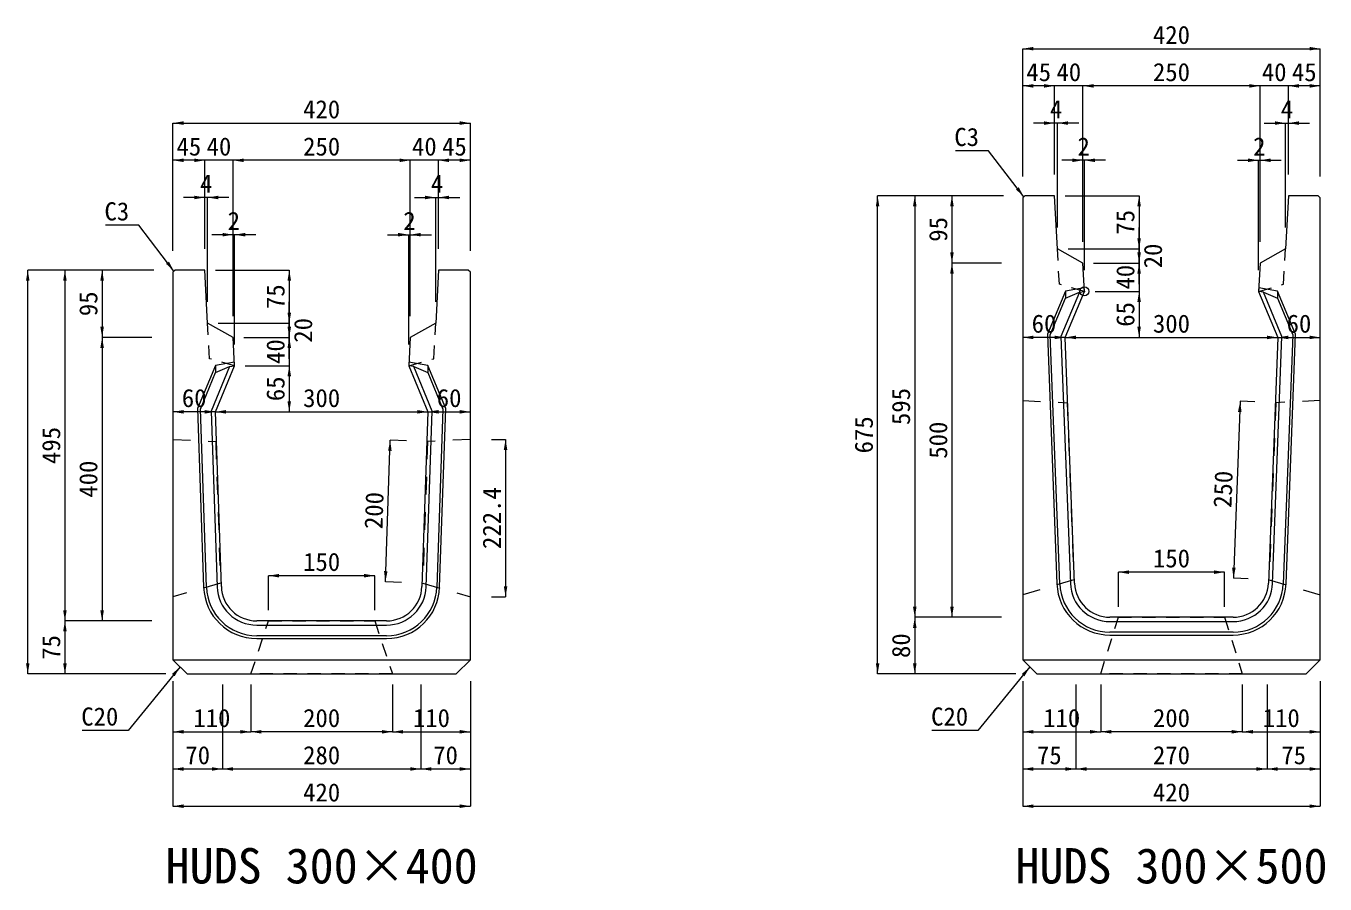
# Model space of a CAD drawing. Units: millimetres at full size. Extents: x 127218 to 153459, y 69919 to 78768.
# Drawn here: x 130361 to 132195, y 74377 to 75588 of the extents above; entities that cross this region are included whole.
import ezdxf
from ezdxf.enums import TextEntityAlignment as Align

# ---------------------------------------------------------------- set-up
doc = ezdxf.new("R2010")
doc.units = ezdxf.units.MM
doc.header["$LTSCALE"] = 25
doc.header["$PDMODE"] = 32
doc.header["$PDSIZE"] = 12.5
doc.linetypes.add('USER1', pattern=[2, 1, -1])
doc.linetypes.add('USER2', pattern=[1.35, 0.75, -0.6])
for name, color, linetype, lineweight in [('0_2', 7, 'USER1', 9), ('寸法線', 7, 'Continuous', 9), ('引出線', 4, 'Continuous', 9), ('本体', 2, 'Continuous', 13), ('目地', 102, 'Continuous', 5)]:
    doc.layers.add(name, color=color, linetype=linetype, lineweight=lineweight)
doc.layers.add('文字', color=7, linetype='Continuous')
doc.styles.add('ＭＳ ゴシック', font='')
doc.styles.get('ＭＳ ゴシック').set_extended_font_data('MS Gothic')

# ---------------------------------------------------------------- blocks, each defined once
blk = doc.blocks.new('filled_arrow')
at = {"color": 0, "linetype": 'Continuous', "lineweight": -2}
blk.add_solid([(7.5, 1.25), (0, 0), (7.5, -1.25)], dxfattribs=at)

msp = doc.modelspace()

# ---------------------------------------------------------------- linework, layer by layer
at = {"layer": '0_2'}
for p, q in [((131768.5, 75059.21), (131830.99, 75056.38)), ((132188.5, 75059.21), (132126, 75056.38)), ((131830.99, 75056.38), (131840.48, 74806.56)), ((132126, 75056.38), (132116.51, 74806.56)), ((130568.5, 75004.63), (130628.91, 75001.65)), ((130988.5, 75004.63), (130928.08, 75001.65)), ((130628.91, 75001.65), (130635.69, 74801.76)), ((130928.08, 75001.65), (130921.3, 74801.76)), ((131840.48, 74806.56), (131768.5, 74785.32)), ((132116.51, 74806.56), (132188.5, 74785.32)), ((130635.69, 74801.76), (130568.5, 74782.23)), ((130921.3, 74801.76), (130988.5, 74782.23))]:
    msp.add_line(p, q, dxfattribs=at)
at = {"layer": '寸法線'}
for p, q in [((131768.5, 75555.96), (132188.5, 75555.96)), ((131768.5, 75375.46), (131768.5, 75555.96)), ((132188.5, 75375.46), (132188.5, 75555.96)), ((131813.5, 75503.46), (131768.5, 75503.46)), ((131768.5, 75375.46), (131768.5, 75503.46)), ((131883.5, 75503.46), (131783.5, 75503.46)), ((131813.5, 75378.46), (131813.5, 75503.46)), ((131813.5, 75378.46), (131813.5, 75503.46)), ((132103.5, 75503.46), (131853.5, 75503.46)), ((131853.5, 75283.46), (131853.5, 75503.46)), ((131853.5, 75283.46), (131853.5, 75503.46)), ((132173.5, 75503.46), (132073.5, 75503.46)), ((132103.5, 75283.46), (132103.5, 75503.46)), ((132103.5, 75283.46), (132103.5, 75503.46)), ((132188.5, 75503.46), (132143.5, 75503.46)), ((132143.5, 75378.46), (132143.5, 75503.46)), ((132143.5, 75378.46), (132143.5, 75503.46)), ((132188.5, 75375.46), (132188.5, 75503.46)), ((130568.5, 75450.96), (130988.5, 75450.96)), ((130568.5, 75270.46), (130568.5, 75450.96)), ((130988.5, 75270.46), (130988.5, 75450.96)), ((131847.5, 75450.96), (131783.5, 75450.96)), ((131813.5, 75378.46), (131813.5, 75450.96)), ((131817.5, 75303.46), (131817.5, 75450.96)), ((132109.5, 75450.96), (132173.5, 75450.96)), ((132139.5, 75303.46), (132139.5, 75450.96)), ((132143.5, 75378.46), (132143.5, 75450.96)), ((130613.5, 75398.46), (130568.5, 75398.46)), ((130568.5, 75270.46), (130568.5, 75398.46)), ((130683.5, 75398.46), (130583.5, 75398.46)), ((130613.5, 75273.46), (130613.5, 75398.46)), ((130613.5, 75273.46), (130613.5, 75398.46)), ((130903.5, 75398.46), (130653.5, 75398.46)), ((130653.5, 75178.46), (130653.5, 75398.46)), ((130653.5, 75178.46), (130653.5, 75398.46)), ((130973.5, 75398.46), (130873.5, 75398.46)), ((130903.5, 75178.46), (130903.5, 75398.46)), ((130903.5, 75178.46), (130903.5, 75398.46)), ((130988.5, 75398.46), (130943.5, 75398.46)), ((130943.5, 75273.46), (130943.5, 75398.46)), ((130943.5, 75273.46), (130943.5, 75398.46)), ((130988.5, 75270.46), (130988.5, 75398.46)), ((131885.5, 75398.46), (131823.5, 75398.46)), ((131853.5, 75283.46), (131853.5, 75398.46)), ((131855.5, 75243.46), (131855.5, 75398.46)), ((132071.5, 75398.46), (132133.5, 75398.46)), ((132101.5, 75243.46), (132101.5, 75398.46)), ((132103.5, 75283.46), (132103.5, 75398.46)), ((130647.5, 75345.96), (130583.5, 75345.96)), ((130613.5, 75273.46), (130613.5, 75345.96)), ((130617.5, 75198.46), (130617.5, 75345.96)), ((130909.5, 75345.96), (130973.5, 75345.96)), ((130939.5, 75198.46), (130939.5, 75345.96)), ((130943.5, 75273.46), (130943.5, 75345.96)), ((131563.5, 74673.46), (131563.5, 75348.46)), ((131741.5, 75348.46), (131563.5, 75348.46)), ((131616, 75348.46), (131616, 74753.46)), ((131741.5, 75348.46), (131616, 75348.46)), ((131668.5, 75348.46), (131668.5, 75253.46)), ((131741.5, 75348.46), (131668.5, 75348.46)), ((131828.5, 75348.46), (131932.78, 75348.46)), ((131932.78, 75348.46), (131932.78, 75273.46)), ((131932.78, 75223.46), (131932.78, 75303.46)), ((130685.5, 75293.46), (130623.5, 75293.46)), ((130653.5, 75178.46), (130653.5, 75293.46)), ((130655.5, 75138.46), (130655.5, 75293.46)), ((130871.5, 75293.46), (130933.5, 75293.46)), ((130901.5, 75138.46), (130901.5, 75293.46)), ((130903.5, 75178.46), (130903.5, 75293.46)), ((131932.78, 75283.46), (131932.78, 75183.46)), ((131832.5, 75273.46), (131932.78, 75273.46)), ((131832.5, 75273.46), (131932.78, 75273.46)), ((130363.5, 74673.46), (130363.5, 75243.46)), ((130541.5, 75243.46), (130363.5, 75243.46)), ((130416, 75243.46), (130416, 74748.46)), ((130541.5, 75243.46), (130416, 75243.46)), ((130468.5, 75243.46), (130468.5, 75148.46)), ((130541.5, 75243.46), (130468.5, 75243.46)), ((130628.5, 75243.46), (130732.78, 75243.46)), ((130732.78, 75243.46), (130732.78, 75168.46)), ((131668.5, 75253.46), (131668.5, 74753.46)), ((131738.5, 75253.46), (131668.5, 75253.46)), ((131738.5, 75253.46), (131668.5, 75253.46)), ((131868.5, 75253.46), (131932.78, 75253.46)), ((131868.5, 75253.46), (131932.78, 75253.46)), ((131870.5, 75213.46), (131932.78, 75213.46)), ((131870.5, 75213.46), (131932.78, 75213.46)), ((131932.78, 75213.46), (131932.78, 75148.46)), ((130732.78, 75118.46), (130732.78, 75198.46)), ((130732.78, 75178.46), (130732.78, 75078.46)), ((130632.5, 75168.46), (130732.78, 75168.46)), ((130632.5, 75168.46), (130732.78, 75168.46)), ((130468.5, 75148.46), (130468.5, 74748.46)), ((130538.5, 75148.46), (130468.5, 75148.46)), ((130538.5, 75148.46), (130468.5, 75148.46)), ((130668.5, 75148.46), (130732.78, 75148.46)), ((130668.5, 75148.46), (130732.78, 75148.46)), ((131828.5, 75148.46), (131768.5, 75148.46)), ((131828.5, 75148.46), (132128.5, 75148.46)), ((131843.5, 75148.46), (131932.78, 75148.46)), ((132128.5, 75148.46), (132188.5, 75148.46)), ((130670.5, 75108.46), (130732.78, 75108.46)), ((130670.5, 75108.46), (130732.78, 75108.46)), ((130732.78, 75108.46), (130732.78, 75043.46)), ((130628.5, 75043.46), (130568.5, 75043.46)), ((130628.5, 75043.46), (130928.5, 75043.46)), ((130643.5, 75043.46), (130732.78, 75043.46)), ((130928.5, 75043.46), (130988.5, 75043.46)), ((132075.48, 75058.3), (132066, 74808.48)), ((132096.02, 75057.52), (132075.48, 75058.3)), ((131018.5, 75004.63), (131038.2, 75004.63)), ((131038.2, 75004.63), (131038.2, 74782.23)), ((130868.52, 74803.55), (130875.3, 75003.44)), ((130898.1, 75002.67), (130875.3, 75003.44)), ((130853.5, 74812.19), (130703.5, 74812.19)), ((130703.5, 74763.46), (130703.5, 74812.19)), ((130853.5, 74763.46), (130853.5, 74812.19)), ((130891.32, 74802.78), (130868.52, 74803.55)), ((132053.5, 74817.19), (131903.5, 74817.19)), ((131903.5, 74768.46), (131903.5, 74817.19)), ((132053.5, 74768.46), (132053.5, 74817.19)), ((132086.54, 74807.7), (132066, 74808.48)), ((131018.5, 74782.23), (131038.2, 74782.23)), ((130416, 74748.46), (130416, 74673.46)), ((130538.5, 74748.46), (130416, 74748.46)), ((130538.5, 74748.46), (130416, 74748.46)), ((130538.5, 74748.46), (130468.5, 74748.46)), ((131616, 74753.46), (131616, 74673.46)), ((131738.5, 74753.46), (131616, 74753.46)), ((131738.5, 74753.46), (131616, 74753.46)), ((131738.5, 74753.46), (131668.5, 74753.46)), ((130558.5, 74673.46), (130363.5, 74673.46)), ((130558.5, 74673.46), (130416, 74673.46)), ((130568.5, 74663.46), (130568.5, 74539.38)), ((130568.5, 74663.46), (130568.5, 74486.88)), ((130568.5, 74663.46), (130568.5, 74591.88)), ((130638.5, 74658.46), (130638.5, 74539.38)), ((130678.5, 74658.46), (130678.5, 74591.88)), ((130878.5, 74658.46), (130878.5, 74591.88)), ((130918.5, 74658.46), (130918.5, 74539.38)), ((130988.5, 74663.46), (130988.5, 74539.38)), ((130988.5, 74663.46), (130988.5, 74486.88)), ((130988.5, 74663.46), (130988.5, 74591.88)), ((131758.5, 74673.46), (131563.5, 74673.46)), ((131758.5, 74673.46), (131616, 74673.46)), ((131768.5, 74663.46), (131768.5, 74539.38)), ((131768.5, 74663.46), (131768.5, 74486.88)), ((131768.5, 74663.46), (131768.5, 74591.88)), ((131843.5, 74658.46), (131843.5, 74539.38)), ((131878.5, 74658.46), (131878.5, 74591.88)), ((132078.5, 74658.46), (132078.5, 74591.88)), ((132113.5, 74658.46), (132113.5, 74539.38)), ((132188.5, 74663.46), (132188.5, 74539.38)), ((132188.5, 74663.46), (132188.5, 74486.88)), ((132188.5, 74663.46), (132188.5, 74591.88)), ((130638.5, 74643.46), (130638.5, 74539.38)), ((130678.5, 74643.46), (130678.5, 74591.88)), ((130878.5, 74643.46), (130878.5, 74591.88)), ((130918.5, 74643.46), (130918.5, 74539.38)), ((131843.5, 74643.46), (131843.5, 74539.38)), ((131878.5, 74643.46), (131878.5, 74591.88)), ((132078.5, 74643.46), (132078.5, 74591.88)), ((132113.5, 74643.46), (132113.5, 74539.38)), ((130568.5, 74591.88), (130678.5, 74591.88)), ((130878.5, 74591.88), (130678.5, 74591.88)), ((130878.5, 74591.88), (130988.5, 74591.88)), ((131768.5, 74591.88), (131878.5, 74591.88)), ((132078.5, 74591.88), (131878.5, 74591.88)), ((132078.5, 74591.88), (132188.5, 74591.88)), ((130568.5, 74539.38), (130638.5, 74539.38)), ((130638.5, 74539.38), (130918.5, 74539.38)), ((130918.5, 74539.38), (130988.5, 74539.38)), ((131768.5, 74539.38), (131843.5, 74539.38)), ((131843.5, 74539.38), (132113.5, 74539.38)), ((132113.5, 74539.38), (132188.5, 74539.38)), ((130568.5, 74486.88), (130988.5, 74486.88)), ((131768.5, 74486.88), (132188.5, 74486.88))]:
    msp.add_line(p, q, dxfattribs=at)
at = {"layer": '引出線'}
for points in [[(131770, 75346.96), (131720.12, 75411.83), (131673.46, 75411.83)], [(130570, 75241.96), (130520.12, 75306.83), (130473.46, 75306.83)], [(130578.5, 74683.46), (130505.2, 74593.86), (130440.31, 74593.86)], [(131778.5, 74683.46), (131705.2, 74593.86), (131640.31, 74593.86)]]:
    msp.add_lwpolyline(points, dxfattribs=at)
at = {"layer": '本体'}
for p, q in [((130870.16, 74748.46), (130686.83, 74748.46)), ((132065.36, 74753.46), (131891.63, 74753.46))]:
    msp.add_line(p, q, dxfattribs=at)
at = {"layer": '本体', "lineweight": 9}
for p, q in [((130568.5, 74693.46), (130988.5, 74693.46)), ((131768.5, 74693.46), (132188.5, 74693.46))]:
    msp.add_line(p, q, dxfattribs=at)
at = {"layer": '本体'}
for points in [[(131853.5, 75253.46), (131817.5, 75273.46), (131813.5, 75348.46), (131771.5, 75348.46), (131768.5, 75345.46), (131768.5, 74693.46), (131788.5, 74673.46), (132168.5, 74673.46), (132188.5, 74693.46), (132188.5, 75345.46), (132185.5, 75348.46), (132143.5, 75348.46), (132139.5, 75273.46), (132103.5, 75253.46), (132101.5, 75213.46), (132128.5, 75148.46), (132115.32, 74801.56)], [(130653.5, 75148.46), (130617.5, 75168.46), (130613.5, 75243.46), (130571.5, 75243.46), (130568.5, 75240.46), (130568.5, 74693.46), (130588.5, 74673.46), (130968.5, 74673.46), (130988.5, 74693.46), (130988.5, 75240.46), (130985.5, 75243.46), (130943.5, 75243.46), (130939.5, 75168.46), (130903.5, 75148.46), (130901.5, 75108.46), (130928.5, 75043.46), (130920.13, 74796.76)], [(131841.67, 74801.56), (131828.5, 75148.46), (131855.5, 75213.46), (131853.5, 75253.46)], [(130636.86, 74796.76), (130628.5, 75043.46), (130655.5, 75108.46), (130653.5, 75148.46)]]:
    msp.add_lwpolyline(points, dxfattribs=at)
at = {"layer": '本体', "linetype": 'USER2', "lineweight": 9}
for points in [[(131855.5, 75213.46), (131820.16, 75223.46), (131817.5, 75273.46)], [(132101.5, 75213.46), (132136.83, 75223.46), (132139.5, 75273.46)], [(130655.5, 75108.46), (130620.16, 75118.46), (130617.5, 75168.46)], [(130901.5, 75108.46), (130936.83, 75118.46), (130939.5, 75168.46)]]:
    msp.add_lwpolyline(points, dxfattribs=at)
for points in [[(130703.5, 74748.46), (130853.5, 74748.46), (130878.5, 74673.46), (130678.5, 74673.46)], [(131903.5, 74753.46), (132053.5, 74753.46), (132078.5, 74673.46), (131878.5, 74673.46)]]:
    msp.add_lwpolyline(points, close=True, dxfattribs=at)
at = {"layer": '本体'}
for centre, start, end in [((130686.83, 74798.46), 181.94149, 270), ((130870.16, 74798.46), 270, 358.05851), ((131891.63, 74803.46), 182.17474, 270), ((132065.36, 74803.46), 270, 357.82526)]:
    msp.add_arc(centre, 50, start, end, dxfattribs=at)
at = {"layer": '目地'}
for p, q in [((131828.62, 75213.92), (131828.75, 75203.8)), ((131848.5, 75212.26), (131855.5, 75213.46)), ((132108.49, 75212.26), (132101.5, 75213.46)), ((132128.38, 75213.92), (132128.25, 75203.8)), ((131822.45, 75149.54), (131835.67, 74801.33)), ((131841.67, 74801.56), (131828.5, 75148.46)), ((130628.62, 75108.92), (130628.75, 75098.8)), ((130648.5, 75107.26), (130655.5, 75108.46)), ((130908.49, 75107.26), (130901.5, 75108.46)), ((130928.38, 75108.92), (130928.25, 75098.8)), ((130615.87, 74796.05), (130607.35, 75047.3)), ((130636.86, 74796.76), (130628.5, 75043.46)), ((130870.16, 74748.46), (130686.83, 74748.46)), ((132065.36, 74753.46), (131891.63, 74753.46)), ((131891.63, 74747.46), (132065.36, 74747.46)), ((130686.83, 74742.46), (130870.16, 74742.46)), ((132065.36, 74732.46), (131891.63, 74732.46)), ((130870.16, 74727.46), (130686.83, 74727.46)), ((130686.83, 74723.46), (130870.16, 74723.46)), ((131891.63, 74728.46), (132065.36, 74728.46))]:
    msp.add_line(p, q, dxfattribs=at)
for points in [[(131828.5, 75148.46), (131855.5, 75213.46), (131855.25, 75218.49), (131828.62, 75213.92), (131803.31, 75152.99), (131816.69, 74800.61)], [(131820.69, 74800.76), (131807.34, 75152.26), (131828.8, 75203.92), (131848.5, 75212.26), (131822.45, 75149.54)], [(132140.31, 74800.61), (132153.69, 75152.99), (132128.38, 75213.92), (132101.75, 75218.49), (132101.5, 75213.46), (132128.5, 75148.46), (132115.32, 74801.56)], [(132121.32, 74801.33), (132134.54, 75149.54), (132108.49, 75212.26), (132128.25, 75203.8), (132149.66, 75152.26), (132136.31, 74800.76)], [(130628.5, 75043.46), (130655.5, 75108.46), (130655.25, 75113.49), (130628.62, 75108.92), (130603.33, 75048.04), (130611.87, 74795.92)], [(130607.35, 75047.3), (130628.8, 75098.92), (130648.5, 75107.26), (130622.46, 75044.56), (130630.86, 74796.56)], [(130945.12, 74795.92), (130953.67, 75048.04), (130928.38, 75108.92), (130901.75, 75113.49), (130901.5, 75108.46), (130928.5, 75043.46), (130920.13, 74796.76)], [(130926.13, 74796.56), (130934.54, 75044.56), (130908.49, 75107.26), (130928.25, 75098.8), (130949.64, 75047.3), (130941.12, 74796.05)]]:
    msp.add_lwpolyline(points, dxfattribs=at)
for centre, radius, start, end in [((130686.83, 74798.46), 75, 181.94149, 270), ((130686.83, 74798.46), 71, 181.94149, 270), ((130686.83, 74798.46), 56, 181.94149, 270), ((130686.83, 74798.46), 50, 181.94149, 270), ((130870.16, 74798.46), 50, 270, 358.05851), ((130870.16, 74798.46), 56, 270, 358.05851), ((130870.16, 74798.46), 71, 270, 358.05851), ((130870.16, 74798.46), 75, 270, 358.05851), ((131891.63, 74803.46), 75, 182.17474, 270), ((131891.63, 74803.46), 71, 182.17474, 270), ((131891.63, 74803.46), 56, 182.17474, 270), ((131891.63, 74803.46), 50, 182.17474, 270), ((132065.36, 74803.46), 50, 270, 357.82526), ((132065.36, 74803.46), 56, 270, 357.82526), ((132065.36, 74803.46), 71, 270, 357.82526), ((132065.36, 74803.46), 75, 270, 357.82526)]:
    msp.add_arc(centre, radius, start, end, dxfattribs=at)
msp.add_point((131855.5, 75213.46), dxfattribs=at)
msp.add_point((131855.5, 75213.46), dxfattribs=at)

# ---------------------------------------------------------------- block references
at = {"layer": '寸法線', "xscale": 2, "yscale": 2}
for p in [(131768.5, 75555.96), (131768.5, 75503.46), (131853.5, 75503.46), (131853.5, 75503.46), (132143.5, 75503.46), (132143.5, 75503.46), (130568.5, 75450.96), (131817.5, 75450.96), (132143.5, 75450.96), (130568.5, 75398.46), (130653.5, 75398.46), (130653.5, 75398.46), (130943.5, 75398.46), (130943.5, 75398.46), (131855.5, 75398.46), (132103.5, 75398.46), (130617.5, 75345.96), (130943.5, 75345.96), (130655.5, 75293.46), (130903.5, 75293.46), (131768.5, 75148.46), (131828.5, 75148.46), (132128.5, 75148.46), (130568.5, 75043.46), (130628.5, 75043.46), (130928.5, 75043.46), (130703.5, 74812.19), (131903.5, 74817.19), (130568.5, 74591.88), (130678.5, 74591.88), (130878.5, 74591.88), (131768.5, 74591.88), (131878.5, 74591.88), (132078.5, 74591.88), (130568.5, 74539.38), (130638.5, 74539.38), (130918.5, 74539.38), (131768.5, 74539.38), (131843.5, 74539.38), (132113.5, 74539.38), (130568.5, 74486.88), (131768.5, 74486.88)]:
    msp.add_blockref('filled_arrow', p, dxfattribs=at)
for p, rotation in [((132188.5, 75555.96), 180), ((131813.5, 75503.46), 180), ((131813.5, 75503.46), 180), ((132103.5, 75503.46), 180), ((132103.5, 75503.46), 180), ((132188.5, 75503.46), 180), ((130988.5, 75450.96), 180), ((131813.5, 75450.96), 180), ((132139.5, 75450.96), 180), ((130613.5, 75398.46), 180), ((130613.5, 75398.46), 180), ((130903.5, 75398.46), 180), ((130903.5, 75398.46), 180), ((130988.5, 75398.46), 180), ((131853.5, 75398.46), 180), ((132101.5, 75398.46), 180), ((130613.5, 75345.96), 180), ((130939.5, 75345.96), 180), ((131563.5, 75348.46), 270), ((131616, 75348.46), 270), ((131668.5, 75348.46), 270), ((131932.78, 75348.46), 270), ((130653.5, 75293.46), 180), ((130901.5, 75293.46), 180), ((131932.78, 75273.46), 90), ((131932.78, 75273.46), 90), ((131668.5, 75253.46), 90), ((131932.78, 75253.46), 90), ((130363.5, 75243.46), 270), ((130416, 75243.46), 270), ((130468.5, 75243.46), 270), ((130732.78, 75243.46), 270), ((131668.5, 75253.46), 270), ((131932.78, 75253.46), 270), ((131932.78, 75213.46), 270), ((131932.78, 75213.46), 270), ((130732.78, 75168.46), 90), ((130732.78, 75168.46), 90), ((130468.5, 75148.46), 90), ((130732.78, 75148.46), 90), ((131828.5, 75148.46), 180), ((131932.78, 75148.46), 90), ((132128.5, 75148.46), 180), ((132188.5, 75148.46), 180), ((130468.5, 75148.46), 270), ((130732.78, 75148.46), 270), ((130732.78, 75108.46), 270), ((130732.78, 75108.46), 270), ((130628.5, 75043.46), 180), ((130732.78, 75043.46), 90), ((130928.5, 75043.46), 180), ((130988.5, 75043.46), 180), ((132075.48, 75058.3), 267.8), ((131038.2, 75004.63), 270), ((130875.3, 75003.44), 268.1), ((132066, 74808.48), 87.8), ((130853.5, 74812.19), 180), ((130868.52, 74803.55), 88.1), ((132053.5, 74817.19), 180), ((131038.2, 74782.23), 90), ((131616, 74753.46), 90), ((131668.5, 74753.46), 90), ((130416, 74748.46), 90), ((130416, 74748.46), 270), ((130468.5, 74748.46), 90), ((131616, 74753.46), 270), ((130363.5, 74673.46), 90), ((130416, 74673.46), 90), ((131563.5, 74673.46), 90), ((131616, 74673.46), 90), ((130678.5, 74591.88), 180), ((130878.5, 74591.88), 180), ((130988.5, 74591.88), 180), ((131878.5, 74591.88), 180), ((132078.5, 74591.88), 180), ((132188.5, 74591.88), 180), ((130638.5, 74539.38), 180), ((130918.5, 74539.38), 180), ((130988.5, 74539.38), 180), ((131843.5, 74539.38), 180), ((132113.5, 74539.38), 180), ((132188.5, 74539.38), 180), ((130988.5, 74486.88), 180), ((132188.5, 74486.88), 180)]:
    msp.add_blockref('filled_arrow', p, dxfattribs=dict(at, rotation=rotation))
at = {"layer": '引出線', "xscale": 2, "yscale": 2}
for p, rotation in [((131770, 75346.96), 127.6), ((130570, 75241.96), 127.6), ((130578.5, 74683.46), 230.7), ((131778.5, 74683.46), 230.7)]:
    msp.add_blockref('filled_arrow', p, dxfattribs=dict(at, rotation=rotation))

# ---------------------------------------------------------------- texts
at = {"layer": '寸法線', "style": 'ＭＳ ゴシック'}
for s, p in [('420', (131978.5, 75575.46)), ('45', (131791, 75522.96)), ('40', (131833.5, 75522.96)), ('250', (131978.5, 75522.96)), ('40', (132123.5, 75522.96)), ('45', (132166, 75522.96)), ('420', (130778.5, 75470.46)), ('4', (131815.5, 75470.46)), ('4', (132141.5, 75470.46)), ('45', (130591, 75417.96)), ('40', (130633.5, 75417.96)), ('250', (130778.5, 75417.96)), ('40', (130923.5, 75417.96)), ('45', (130966, 75417.96)), ('2', (131854.5, 75417.96)), ('2', (132102.5, 75417.96)), ('4', (130615.5, 75365.46)), ('4', (130941.5, 75365.46)), ('2', (130654.5, 75312.96)), ('2', (130902.5, 75312.96)), ('60', (131798.5, 75167.96)), ('300', (131978.5, 75167.96)), ('60', (132158.5, 75167.96)), ('60', (130598.5, 75062.96)), ('300', (130778.5, 75062.96)), ('60', (130958.5, 75062.96)), ('150', (130778.5, 74831.69)), ('150', (131978.5, 74836.69)), ('110', (130623.5, 74611.38)), ('200', (130778.5, 74611.38)), ('110', (130933.5, 74611.38)), ('110', (131823.5, 74611.38)), ('200', (131978.5, 74611.38)), ('110', (132133.5, 74611.38)), ('70', (130603.5, 74558.88)), ('280', (130778.5, 74558.88)), ('70', (130953.5, 74558.88)), ('75', (131806, 74558.88)), ('270', (131978.5, 74558.88)), ('75', (132151, 74558.88)), ('420', (130778.5, 74506.38)), ('420', (131978.5, 74506.38))]:
    msp.add_text(s, height=25.63, dxfattribs=at).set_placement(p, align=Align.MIDDLE_CENTER)
for s, rotation, p in [('95', 90, (131649, 75300.96)), ('75', 90, (131913.28, 75310.96)), ('20', 90, (131952.28, 75263.46)), ('40', 90, (131913.28, 75233.46)), ('95', 90, (130449, 75195.96)), ('75', 90, (130713.28, 75205.96)), ('65', 90, (131913.28, 75180.96)), ('20', 90, (130752.28, 75158.46)), ('40', 90, (130713.28, 75128.46)), ('65', 90, (130713.28, 75075.96)), ('595', 90, (131596.5, 75050.96)), ('675', 90, (131544, 75010.96)), ('500', 90, (131649, 75003.46)), ('495', 90, (130396.5, 74995.96)), ('400', 90, (130449, 74948.46)), ('250', 87.825, (132051.25, 74934.13)), ('222.4', 90, (131018.7, 74893.43)), ('200', 88.059, (130852.42, 74904.16)), ('80', 90, (131596.5, 74713.46)), ('75', 90, (130396.5, 74710.96))]:
    msp.add_text(s, height=25.63, rotation=rotation, dxfattribs=at).set_placement(p, align=Align.MIDDLE_CENTER)
at = {"layer": '引出線', "style": 'ＭＳ ゴシック'}
for s, p in [('C3', (131689.29, 75444.23)), ('C3', (130489.29, 75339.23)), ('C20', (130465.25, 74626.26)), ('C20', (131665.25, 74626.26))]:
    msp.add_text(s, height=25.63, dxfattribs=at).set_placement(p, align=Align.TOP_CENTER)
at = {"layer": '文字', "style": 'ＭＳ ゴシック'}
for s, p in [('HUDS 300×400', (130778.5, 74402.79)), ('HUDS 300×500', (131978.5, 74402.79))]:
    msp.add_text(s, height=49.84, dxfattribs=at).set_placement(p, align=Align.MIDDLE_CENTER)

doc.saveas('drawing.dxf')
